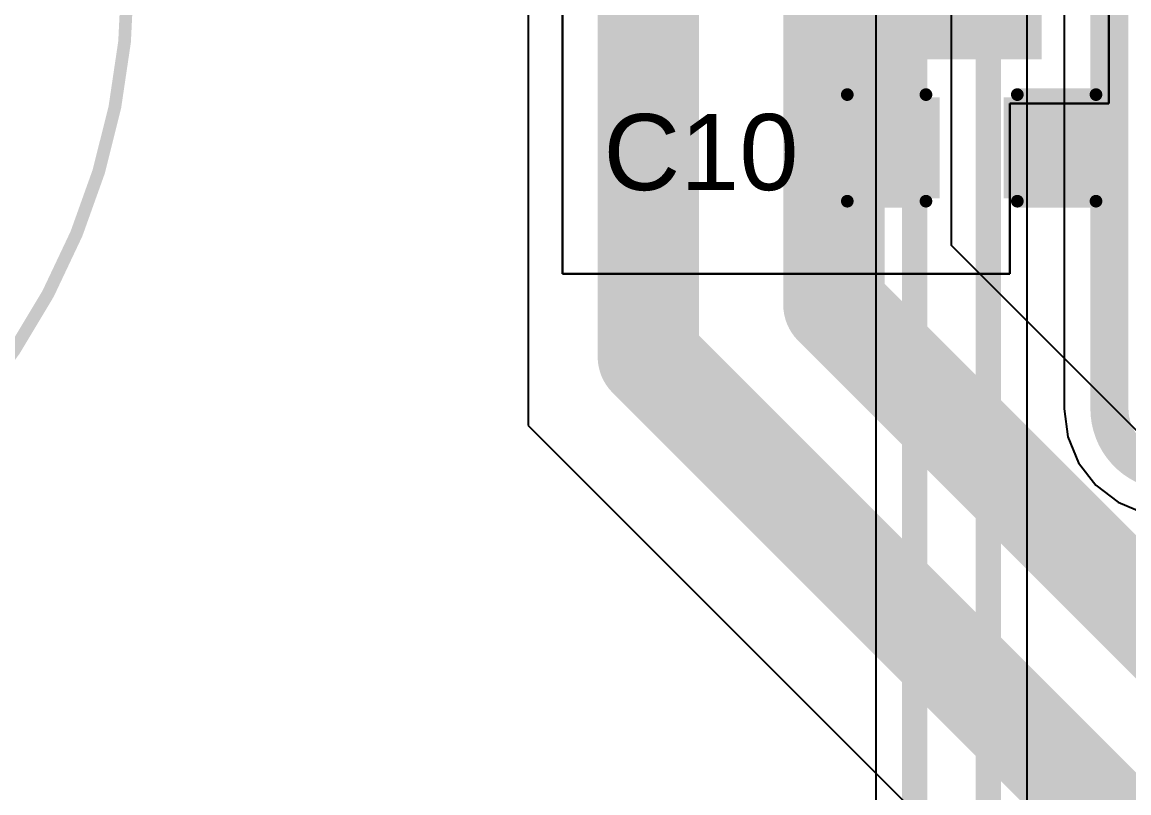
# Model space of a CAD drawing. Header units: inches. Extents: x 0 to 211, y 0 to 201.
# Drawn here: x 0.5249 to 0.961, y 1.1583 to 1.462 of the extents above; entities that cross this region are included whole.
import ezdxf

# ---------------------------------------------------------------- set-up
doc = ezdxf.new("R2010")
doc.units = ezdxf.units.IN
doc.header["$MEASUREMENT"] = 0
for name, color, linetype in [('Bottom Layer', 5, 'Continuous'), ('Bottom Overlay', 54, 'Continuous'), ('Layer 2', 76, 'Continuous'), ('Top Layer', 1, 'Continuous'), ('Top Overlay', 2, 'Continuous'), ('Top Paste', 8, 'Continuous'), ('Top Solder', 216, 'Continuous')]:
    doc.layers.add(name, color=color, linetype=linetype)
doc.styles.add('Arial', font='', dxfattribs={"height": 0.2})
doc.styles.get('Arial').set_extended_font_data('Arial')

# ---------------------------------------------------------------- blocks, each defined once
blk = doc.blocks.new('SMD3215_2P_50')
at = {"layer": 'Top Layer'}
for points in [[(-0.0689, 0.03543), (-0.02953, 0.03543), (-0.02953, -0.03543), (-0.0689, -0.03543)], [(0.02953, 0.03543), (0.0689, 0.03543), (0.0689, -0.03543), (0.02953, -0.03543)]]:
    blk.add_hatch(color=1, dxfattribs=at).paths.add_polyline_path(points)
at = {"layer": 'Top Paste'}
for points in [[(-0.0689, 0.03543), (-0.02953, 0.03543), (-0.02953, -0.03543), (-0.0689, -0.03543)], [(0.02953, 0.03543), (0.0689, 0.03543), (0.0689, -0.03543), (0.02953, -0.03543)]]:
    blk.add_hatch(color=8, dxfattribs=at).paths.add_polyline_path(points)
at = {"layer": 'Top Solder'}
for points in [[(-0.0729, 0.03943), (-0.02553, 0.03943), (-0.02553, -0.03943), (-0.0729, -0.03943)], [(0.02553, 0.03943), (0.0729, 0.03943), (0.0729, -0.03943), (0.02553, -0.03943)]]:
    blk.add_hatch(color=216, dxfattribs=at).paths.add_polyline_path(points)
at = {"layer": 'Top Overlay'}
for points in [[(-0.022, 0.032, 0.005, 0.005, 0), (0.022, 0.032, 0.005, 0.005, 0)], [(-0.022, -0.032, 0.005, 0.005, 0), (0.022, -0.032, 0.005, 0.005, 0)]]:
    blk.add_lwpolyline(points, format="xyseb", dxfattribs=at)
for points in [[(-0.02325, 0.032, 0.0025, 0.0025, 1), (-0.02075, 0.032, 0.0025, 0.0025, 1)], [(0.02075, 0.032, 0.0025, 0.0025, 1), (0.02325, 0.032, 0.0025, 0.0025, 1)], [(-0.02325, -0.032, 0.0025, 0.0025, 1), (-0.02075, -0.032, 0.0025, 0.0025, 1)], [(0.02075, -0.032, 0.0025, 0.0025, 1), (0.02325, -0.032, 0.0025, 0.0025, 1)]]:
    blk.add_lwpolyline(points, format="xyseb", close=True, dxfattribs=at)
blk = doc.blocks.new('C___0603_377')
at = {"layer": 'Top Layer'}
for points in [[(-0.015, 0.0175), (-0.015, -0.0175), (-0.045, -0.0175), (-0.045, 0.0175)], [(0.045, 0.0175), (0.045, -0.0175), (0.015, -0.0175), (0.015, 0.0175)]]:
    blk.add_hatch(color=1, dxfattribs=at).paths.add_polyline_path(points)
at = {"layer": 'Top Paste'}
for points in [[(-0.015, 0.0175), (-0.015, -0.0175), (-0.045, -0.0175), (-0.045, 0.0175)], [(0.045, 0.0175), (0.045, -0.0175), (0.015, -0.0175), (0.015, 0.0175)]]:
    blk.add_hatch(color=8, dxfattribs=at).paths.add_polyline_path(points)
at = {"layer": 'Top Solder'}
for points in [[(-0.01264, 0.01986), (-0.01264, -0.01986), (-0.04736, -0.01986), (-0.04736, 0.01986)], [(0.04736, 0.01986), (0.04736, -0.01986), (0.01264, -0.01986), (0.01264, 0.01986)]]:
    blk.add_hatch(color=216, dxfattribs=at).paths.add_polyline_path(points)
at = {"layer": 'Top Overlay'}
for points in [[(-0.018, 0.021, 0.005, 0.005, 0), (-0.049, 0.021, 0.005, 0.005, 0)], [(-0.049, 0.021, 0.005, 0.005, 0), (-0.049, -0.021, 0.005, 0.005, 0)], [(0.049, 0.021, 0.005, 0.005, 0), (0.018, 0.021, 0.005, 0.005, 0)], [(0.049, 0.021, 0.005, 0.005, 0), (0.049, -0.021, 0.005, 0.005, 0)], [(-0.018, -0.021, 0.005, 0.005, 0), (-0.049, -0.021, 0.005, 0.005, 0)], [(0.049, -0.021, 0.005, 0.005, 0), (0.018, -0.021, 0.005, 0.005, 0)]]:
    blk.add_lwpolyline(points, format="xyseb", dxfattribs=at)
for points in [[(-0.05025, 0.021, 0.0025, 0.0025, 1), (-0.04775, 0.021, 0.0025, 0.0025, 1)], [(-0.05025, 0.021, 0.0025, 0.0025, 1), (-0.04775, 0.021, 0.0025, 0.0025, 1)], [(-0.01925, 0.021, 0.0025, 0.0025, 1), (-0.01675, 0.021, 0.0025, 0.0025, 1)], [(0.01675, 0.021, 0.0025, 0.0025, 1), (0.01925, 0.021, 0.0025, 0.0025, 1)], [(0.04775, 0.021, 0.0025, 0.0025, 1), (0.05025, 0.021, 0.0025, 0.0025, 1)], [(0.04775, 0.021, 0.0025, 0.0025, 1), (0.05025, 0.021, 0.0025, 0.0025, 1)], [(-0.05025, -0.021, 0.0025, 0.0025, 1), (-0.04775, -0.021, 0.0025, 0.0025, 1)], [(-0.05025, -0.021, 0.0025, 0.0025, 1), (-0.04775, -0.021, 0.0025, 0.0025, 1)], [(-0.01925, -0.021, 0.0025, 0.0025, 1), (-0.01675, -0.021, 0.0025, 0.0025, 1)], [(0.01675, -0.021, 0.0025, 0.0025, 1), (0.01925, -0.021, 0.0025, 0.0025, 1)], [(0.04775, -0.021, 0.0025, 0.0025, 1), (0.05025, -0.021, 0.0025, 0.0025, 1)], [(0.04775, -0.021, 0.0025, 0.0025, 1), (0.05025, -0.021, 0.0025, 0.0025, 1)]]:
    blk.add_lwpolyline(points, format="xyseb", close=True, dxfattribs=at)
blk = doc.blocks.new('SC_EB_5R5_474_M_B_378')
at = {"layer": 'Bottom Overlay'}
blk.add_lwpolyline([(0.26575, 0, 0.005, 0.005, 1), (-0.26575, 0, 0.005, 0.005, 1)], format="xyseb", close=True, dxfattribs=at)

msp = doc.modelspace()

# ---------------------------------------------------------------- linework, layer by layer
at = {"layer": 'Bottom Layer'}
for p, q in [((0.92095, 0.60347), (0.92095, 2.34009)), ((0.86131, 1.89463), (0.86131, 0.6854)), ((0.93549, 1.85642), (0.93549, 1.30964)), ((0.93549, 1.30964), (0.93547, 1.30964)), ((0.93547, 1.30964), (0.93692, 1.29864)), ((0.93692, 1.29864), (0.94116, 1.28839)), ((0.94116, 1.28839), (0.94792, 1.27958)), ((0.94792, 1.27958), (0.95672, 1.27283)), ((0.95672, 1.27283), (0.96697, 1.26858))]:
    msp.add_line(p, q, dxfattribs=at)
for points in [[(0.8766, 0.6854, 0.01, 0.01, 0), (0.8766, 2.89202, 0.01, 0.01, 0)], [(0.90565, 0.58067, 0.01, 0.01, 0), (0.90565, 2.8715, 0.01, 0.01, 0)], [(0.95333, 1.30964, 0.015, 0.015, 0), (0.95333, 1.85642, 0.015, 0.015, 0)], [(0.97797, 1.285, 0.015, 0.015, -0.414214), (0.95333, 1.30964, 0.015, 0.015, 0)]]:
    msp.add_lwpolyline(points, format="xyseb", dxfattribs=at)
msp.add_lwpolyline([(0.94958, 1.30964, 0.0075, 0.0075, 1), (0.95708, 1.30964, 0.0075, 0.0075, 1)], format="xyseb", close=True, dxfattribs=at)
msp.add_lwpolyline([(0.94958, 1.30964, 0.0075, 0.0075, 1), (0.95708, 1.30964, 0.0075, 0.0075, 1)], format="xyseb", close=True, dxfattribs=at)
at = {"layer": 'Layer 2'}
for p, q in [((0.72431, 2.13454), (0.72431, 1.3031)), ((0.89105, 1.37395), (0.89105, 2.06145)), ((1.125, 1.14), (0.89105, 1.37395)), ((0.72431, 1.3031), (1.01, 1.01741))]:
    msp.add_line(p, q, dxfattribs=at)
for points in [[(0.77167, 1.33015, 0.04, 0.04, 0), (0.77167, 2.11068, 0.04, 0.04, 0)], [(0.84481, 1.35063, 0.04, 0.04, 0), (0.84481, 2.07611, 0.04, 0.04, 0)], [(0.84481, 1.35063, 0.04, 0.04, 0), (1.10399, 1.09145, 0.04, 0.04, 0)], [(0.77167, 1.33015, 0.04, 0.04, 0), (1.04981, 1.05201, 0.04, 0.04, 0)]]:
    msp.add_lwpolyline(points, format="xyseb", dxfattribs=at)
for points in [[(0.83481, 1.35063, 0.02, 0.02, 1), (0.85481, 1.35063, 0.02, 0.02, 1)], [(0.83481, 1.35063, 0.02, 0.02, 1), (0.85481, 1.35063, 0.02, 0.02, 1)], [(0.76167, 1.33015, 0.02, 0.02, 1), (0.78167, 1.33015, 0.02, 0.02, 1)], [(0.76167, 1.33015, 0.02, 0.02, 1), (0.78167, 1.33015, 0.02, 0.02, 1)]]:
    msp.add_lwpolyline(points, format="xyseb", close=True, dxfattribs=at)
at = {"layer": 'Top Layer'}
for p, q in [((0.95304, 1.70223), (0.95304, 1.42996)), ((0.73784, 1.36282), (0.73784, 1.62502)), ((0.95304, 1.42996), (0.95304, 1.60396)), ((0.73784, 1.47411), (0.73784, 1.36282)), ((0.95304, 1.42996), (0.91404, 1.42996)), ((0.91404, 1.42996), (0.91404, 1.36282)), ((0.91404, 1.36282), (0.91404, 1.42996)), ((0.91404, 1.42996), (0.95304, 1.42996)), ((0.91404, 1.36282), (0.73784, 1.36282)), ((0.73784, 1.36282), (0.91404, 1.36282))]:
    msp.add_line(p, q, dxfattribs=at)
for points in [[(0.86904, 1.45293, 0.01, 0.01, -0.414214), (0.88721, 1.4711, 0.01, 0.01, 0)], [(0.86904, 1.41246, 0.01, 0.01, 0), (0.86904, 1.45293, 0.01, 0.01, 0)]]:
    msp.add_lwpolyline(points, format="xyseb", dxfattribs=at)
for points in [[(0.86654, 1.45293, 0.005, 0.005, 1), (0.87154, 1.45293, 0.005, 0.005, 1)], [(0.86654, 1.45293, 0.005, 0.005, 1), (0.87154, 1.45293, 0.005, 0.005, 1)], [(0.86654, 1.41246, 0.005, 0.005, 1), (0.87154, 1.41246, 0.005, 0.005, 1)]]:
    msp.add_lwpolyline(points, format="xyseb", close=True, dxfattribs=at)

# ---------------------------------------------------------------- block references
for name, p, rotation in [('SC_EB_5R5_474_M_B_378', (0.30078, 1.48032), 270), ('SMD3215_2P_50', (0.88721, 1.52032), 90), ('C___0603_377', (0.89904, 1.41246), 180)]:
    msp.add_blockref(name, p, dxfattribs=dict(rotation=rotation))

# ---------------------------------------------------------------- texts
at = {"layer": 'Top Overlay', "style": 'Arial'}
msp.add_text('C10', height=0.03, dxfattribs=at).set_placement((0.75394, 1.39582))

doc.saveas('drawing.dxf')
